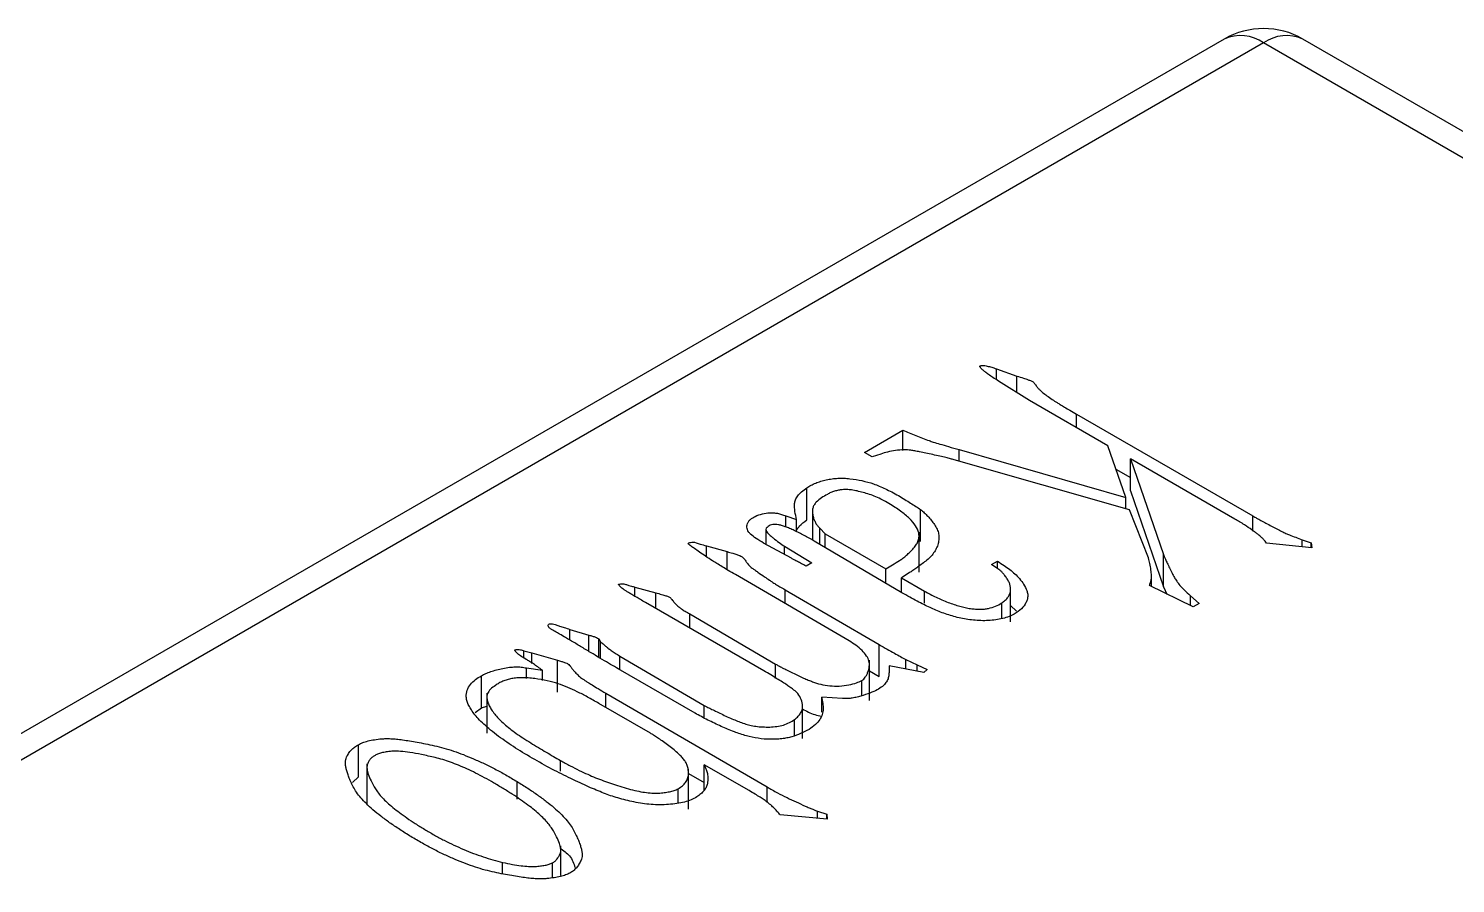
# Model space of a CAD drawing. Header units: millimetres. Extents: x 2 to 292, y 3 to 207.
# Drawn here: x 242.654 to 246.281, y 178.178 to 180.351 of the extents above; entities that cross this region are included whole.
import ezdxf

# ---------------------------------------------------------------- set-up
doc = ezdxf.new("R2010")
doc.units = ezdxf.units.MM

msp = doc.modelspace()

# ---------------------------------------------------------------- linework, layer by layer
at = {"color": 7, "linetype": 'Continuous', "lineweight": 25}
for p, q in [((245.69316028, 180.32462782), (237.69072156, 175.70491828)), ((245.79315157, 180.31472654), (237.79071285, 175.695017)), ((287.93671684, 155.98576417), (245.79315157, 180.31472654)), ((288.03670866, 155.99566575), (245.89314339, 180.32462812)), ((245.11454806, 179.4860046), (245.16630992, 179.46811488)), ((245.11454806, 179.45847646), (245.11454806, 179.4860046)), ((245.19848904, 179.40569894), (245.11914549, 179.45543486)), ((245.16630992, 179.42587026), (245.16630992, 179.46811488)), ((245.39719458, 179.29098867), (245.19848904, 179.40569894)), ((245.31784839, 179.37119747), (245.76616863, 179.11238771)), ((244.77877703, 179.27368883), (244.87651162, 179.3301098)), ((244.87651162, 179.27871255), (244.87651162, 179.3301098)), ((245.44333616, 179.15956995), (245.39719458, 179.29098867)), ((244.79835845, 179.26238471), (244.77877703, 179.27368883)), ((244.82032197, 179.26975741), (244.79835845, 179.26238471)), ((245.45253102, 179.12772238), (245.00642717, 179.25511115)), ((245.0191974, 179.28096253), (245.44333616, 179.15956995)), ((245.4547461, 179.25776489), (245.53868866, 179.0142901)), ((245.72019538, 179.10452428), (245.4547461, 179.25776489)), ((245.4547461, 179.17611094), (245.4547461, 179.25776489)), ((245.41800195, 179.23172611), (245.45474557, 179.21051447)), ((244.63251482, 179.10229295), (244.63251482, 179.18394689)), ((245.44333616, 179.13034841), (245.44333616, 179.15956995)), ((245.4547461, 179.17611094), (245.53868866, 178.93263616)), ((244.57853946, 179.1128801), (244.60612273, 179.10364061)), ((244.57853946, 179.08395635), (244.57853946, 179.1128801)), ((244.6463058, 179.12362126), (244.6463058, 179.05109318)), ((244.92112274, 179.04714888), (244.92112274, 179.12880283)), ((245.50054681, 179.00564109), (245.45253102, 179.12772238)), ((244.52821217, 179.07809929), (244.52821217, 179.04011448)), ((244.60612273, 179.0721392), (244.60612273, 179.10364061)), ((244.66486621, 179.08172049), (244.67848781, 179.06717291)), ((244.66486621, 179.04046325), (244.66486621, 179.08172049)), ((244.37694081, 179.03640715), (244.42989543, 179.02176074)), ((244.59352293, 179.00475636), (244.52235086, 179.04328746)), ((244.87395673, 178.91717576), (244.65107418, 179.04859554)), ((244.67848781, 179.03243132), (244.67848781, 179.06717291)), ((244.67848781, 179.06717291), (244.83258091, 178.97821687)), ((244.91741066, 178.96943659), (244.91741066, 179.0715044)), ((245.91549386, 179.03149186), (245.80073168, 179.04348424)), ((245.89148518, 179.05203578), (245.91447101, 179.04407411)), ((245.91447101, 179.04407411), (245.91549386, 179.03149186)), ((245.91447101, 179.03159917), (245.91447101, 179.04407411)), ((244.57513557, 179.03522665), (244.64528532, 178.99355063)), ((244.57513557, 179.01471088), (244.57513557, 179.03522665)), ((245.53868866, 178.93263616), (245.53868866, 179.0142901)), ((244.74012573, 178.79489739), (244.45066882, 178.96337352)), ((244.64528532, 178.99355063), (244.63030158, 178.9849007)), ((244.83258091, 178.94157259), (244.83258091, 178.97821687)), ((244.89234593, 178.96769909), (244.87276582, 178.95501861)), ((245.10160766, 178.98883196), (245.11659113, 178.99748173)), ((245.11761161, 178.97821687), (245.10160766, 178.98883196)), ((245.11659113, 178.97889359), (245.11659113, 178.99748173)), ((244.19526339, 178.93152701), (244.24821801, 178.9168806)), ((244.19526339, 178.90850263), (244.19526339, 178.93152701)), ((244.87276582, 178.95501861), (244.93133729, 178.92120602)), ((244.87276582, 178.91787821), (244.87276582, 178.95501861)), ((245.6144571, 178.88149532), (245.50293206, 178.9352615)), ((245.50807951, 178.93278005), (245.50807951, 178.95805784)), ((245.53868866, 178.93263616), (245.54723261, 178.91390429)), ((244.52303206, 178.71852313), (244.22182539, 178.89240604)), ((244.57700742, 178.92484272), (244.8158947, 178.78556012)), ((244.93133729, 178.89059161), (244.93133729, 178.92120602)), ((245.12782854, 178.85195826), (245.12782854, 178.89132438)), ((245.15019956, 178.84315182), (245.15019956, 178.92480577)), ((245.60764696, 178.90941057), (245.62944083, 178.89014524)), ((244.33437486, 178.86321174), (244.55282909, 178.73572459)), ((245.15019956, 178.88445102), (245.16537716, 178.87028103)), ((245.62944083, 178.89014524), (245.6144571, 178.88149532)), ((244.0299329, 178.82409107), (244.07811807, 178.80944557)), ((244.0299329, 178.79669585), (244.0299329, 178.82409107)), ((244.07811807, 178.76819897), (244.07811807, 178.80944557)), ((244.10348968, 178.80010693), (244.10808659, 178.79214511)), ((244.10348968, 178.75313952), (244.10348968, 178.80010693)), ((244.10808659, 178.75041091), (244.10808659, 178.79214511)), ((244.8158947, 178.70390617), (244.8158947, 178.78556012)), ((243.9129588, 178.76973365), (243.93356044, 178.76452457)), ((243.9129588, 178.75126566), (243.9129588, 178.76973365)), ((243.93356044, 178.76452457), (243.99809332, 178.74594659)), ((243.93356044, 178.73765011), (243.93356044, 178.76452457)), ((243.99809332, 178.66429265), (243.99809332, 178.74594659)), ((244.15644193, 178.75636674), (244.37132211, 178.63094284)), ((244.15644193, 178.7217672), (244.15644193, 178.75636674)), ((244.79112869, 178.64337786), (244.79112869, 178.74544566)), ((244.88383226, 178.74771651), (244.91260855, 178.73385674)), ((244.88383226, 178.72316937), (244.88383226, 178.74771651)), ((243.91993779, 178.72599377), (243.96012323, 178.72009505)), ((243.91993779, 178.69949741), (243.91993779, 178.72599377)), ((243.96012323, 178.69397802), (243.96012323, 178.72009505)), ((244.34816478, 178.61108779), (244.15286683, 178.7238309)), ((244.55282909, 178.69900822), (244.55282909, 178.73572459)), ((244.79112843, 178.71834608), (244.8158947, 178.70390617)), ((244.92980578, 178.71449257), (244.84126447, 178.73120346)), ((244.91260855, 178.73385674), (244.93780894, 178.72186452)), ((244.93780894, 178.72186452), (244.92980578, 178.71449257)), ((243.80483633, 178.62448432), (243.80483633, 178.70613827)), ((244.77230617, 178.65571182), (244.77230617, 178.69394942)), ((243.8187116, 178.66231883), (243.8187116, 178.56025102)), ((244.12102673, 178.66161067), (244.53120486, 178.42344366)), ((244.12102673, 178.6258315), (244.12102673, 178.66161067)), ((244.72292771, 178.6481446), (244.66997494, 178.6521741)), ((244.66997494, 178.61367642), (244.66997494, 178.6521741)), ((243.78883475, 178.6127529), (243.80483633, 178.62448432)), ((243.80483633, 178.62448432), (243.8187116, 178.62905153)), ((244.23476579, 178.56017137), (244.10383028, 178.63575883)), ((244.37132211, 178.60101558), (244.37132211, 178.63094284)), ((244.62128216, 178.54636417), (244.62128216, 178.62801812)), ((244.60118575, 178.5536987), (244.60118575, 178.5951637)), ((243.49222314, 178.44932313), (243.49222314, 178.53097707)), ((243.51405192, 178.48267126), (243.51405192, 178.38060345)), ((244.00609411, 178.46350885), (244.00609411, 178.49048064)), ((244.33144434, 178.45777902), (244.37149201, 178.43452586)), ((244.33144566, 178.36697688), (244.33144566, 178.46904469)), ((244.48523266, 178.41420371), (244.37149307, 178.47986418)), ((244.37149307, 178.41524825), (244.37149307, 178.47986418)), ((243.47746147, 178.43450944), (243.49222314, 178.44932313)), ((243.89575999, 178.39209754), (243.89575999, 178.43740166)), ((244.30491817, 178.38266245), (244.30491817, 178.41882307)), ((244.68410757, 178.34185879), (244.564577, 178.35247556)), ((244.65890691, 178.3617146), (244.68308472, 178.35444104)), ((244.65890691, 178.34409741), (244.65890691, 178.3617146)), ((244.68308472, 178.35444104), (244.68410757, 178.34185879)), ((244.68308472, 178.34195028), (244.68308472, 178.35444104)), ((244.0069385, 178.19864972), (244.0069385, 178.2734528)), ((243.85898265, 178.20415579), (243.85898265, 178.23176942)), ((243.98532309, 178.19314999), (243.98532309, 178.2303929))]:
    msp.add_line(p, q, dxfattribs=at)
at = {"color": 8, "linetype": 'Continuous', "lineweight": 25}
for p, q in [((245.31784839, 179.33679444), (245.31784839, 179.37119747)), ((245.0191974, 179.25146448), (245.0191974, 179.28096253)), ((245.76616863, 179.07410327), (245.76616863, 179.11238771)), ((244.37694081, 179.00984936), (244.37694081, 179.03640715)), ((245.89148518, 179.03400094), (245.89148518, 179.05203578)), ((244.42989543, 178.97646848), (244.42989543, 179.02176074)), ((244.24821801, 178.87716983), (244.24821801, 178.9168806)), ((244.57700742, 178.88983922), (244.57700742, 178.92484272)), ((245.60764696, 178.88477857), (245.60764696, 178.90941057)), ((244.33437486, 178.82743257), (244.33437486, 178.86321174)), ((244.91260855, 178.71773858), (244.91260855, 178.73385674)), ((244.53120486, 178.38402886), (244.53120486, 178.42344366))]:
    msp.add_line(p, q, dxfattribs=at)
at = {"color": 7, "linetype": 'Continuous', "lineweight": 25}
msp.add_arc((245.79315216, 180.15141815), 0.2, 60.00268827, 119.99731173, dxfattribs=at)
at = {"color": 8, "linetype": 'Continuous', "lineweight": 25}
for centre, radius, start, end in [((245.73456782, 180.23294734), 0.10059768, 54.38351567, 114.30634177), ((245.85173549, 180.23295067), 0.10059507, 65.6927625, 125.61766602)]:
    msp.add_arc(centre, radius, start, end, dxfattribs=at)
at = {"color": 7, "linetype": 'Continuous', "lineweight": 25}
for points, knots in [([(245.11914465, 179.4554354), (245.11451497, 179.45833498), (245.10590021, 179.46373041), (245.09450941, 179.47139037), (245.08574498, 179.47808361), (245.07913024, 179.48348983), (245.07492024, 179.48800748), (245.07243298, 179.49081177), (245.07101225, 179.49327489), (245.07263339, 179.49379423), (245.07317198, 179.49396677)], [0, 0, 0, 0, 0.2453496384, 0.4565385012, 0.6282084462, 0.766184554, 0.8711373681, 0.9386331181, 0.9796121631, 1, 1, 1, 1]), ([(245.07317198, 179.49396677), (245.07377582, 179.49422103), (245.07532426, 179.49487302), (245.0795231, 179.49521866), (245.08681685, 179.4942999), (245.09642072, 179.49199308), (245.10666247, 179.48945386), (245.11226888, 179.48700157), (245.11454739, 179.48600493)], [0, 0, 0, 0, 0.0488356309, 0.1252295882, 0.2693226933, 0.537173343, 0.8119016944, 1, 1, 1, 1]), ([(245.16630922, 179.46811537), (245.17177868, 179.46637157), (245.18130178, 179.46333537), (245.19325616, 179.45914958), (245.20099333, 179.45641073), (245.2067743, 179.45441633), (245.21002226, 179.45041279), (245.21435419, 179.44507347), (245.21847991, 179.438538), (245.22456933, 179.43230529), (245.23224201, 179.42546745), (245.24298949, 179.41764933), (245.25537624, 179.40894185), (245.26678786, 179.40155431), (245.27722579, 179.3949323), (245.28818029, 179.38853779), (245.30189322, 179.38033558), (245.31220748, 179.37442819), (245.31784878, 179.37119719)], [0, 0, 0, 0, 0.0814542049, 0.1418233188, 0.1816474497, 0.2007321095, 0.2276203903, 0.2779291932, 0.3356114057, 0.3835945115, 0.4391812934, 0.5193496903, 0.6086383452, 0.6935120517, 0.742710682, 0.8106978658, 0.8964625415, 1, 1, 1, 1]), ([(244.87651108, 179.33011017), (244.88174691, 179.32802482), (244.89267437, 179.3236726), (244.90902135, 179.31681832), (244.92567761, 179.30999275), (244.94058861, 179.30449706), (244.95541115, 179.29972281), (244.97189651, 179.29479788), (244.99367826, 179.28826388), (245.01009939, 179.28356576), (245.01919665, 179.28096302)], [0, 0, 0, 0, 0.1146100256, 0.2391973915, 0.364027953, 0.4826202935, 0.5577138601, 0.6697864204, 0.8170624834, 1, 1, 1, 1]), ([(245.00642646, 179.25511161), (245.00349035, 179.2559821), (244.99664168, 179.25801256), (244.98456854, 179.26095016), (244.96951643, 179.26450398), (244.95249678, 179.26838175), (244.9353786, 179.27222087), (244.91989398, 179.27510146), (244.90751705, 179.27773219), (244.89421503, 179.27980905), (244.87766896, 179.28077038), (244.85758327, 179.27878284), (244.83755614, 179.27562949), (244.82583396, 179.27163544), (244.82032225, 179.26975746)], [0, 0, 0, 0, 0.05013148, 0.1169351268, 0.1989205025, 0.2972364235, 0.3949302297, 0.4778265318, 0.5443625169, 0.595186311, 0.6869946425, 0.7940642465, 0.9031700474, 1, 1, 1, 1]), ([(244.60612363, 179.10364009), (244.60459652, 179.11037978), (244.60158137, 179.12368679), (244.60022819, 179.14041039), (244.60235664, 179.1539149), (244.60902975, 179.16399789), (244.61876587, 179.1743098), (244.62776955, 179.1806203), (244.63251535, 179.18394654)], [0, 0, 0, 0, 0.2391263273, 0.4721368005, 0.5882648671, 0.7129818241, 0.8487140133, 1, 1, 1, 1]), ([(244.63251535, 179.18394654), (244.63588262, 179.18613165), (244.64263071, 179.19051065), (244.6544315, 179.19606111), (244.66735556, 179.20079182), (244.68139714, 179.20434522), (244.69607245, 179.20694022), (244.71114189, 179.20834997), (244.72650802, 179.20841635), (244.74720752, 179.20691338), (244.77293336, 179.20256382), (244.79756835, 179.19557077), (244.81703815, 179.18821453), (244.83232558, 179.18117658), (244.84872461, 179.17320997), (244.86498722, 179.16402331), (244.88097034, 179.15463577), (244.89566952, 179.14549538), (244.90911808, 179.13705879), (244.91723841, 179.13147408), (244.9211216, 179.12880343)], [0, 0, 0, 0, 0.04319413938, 0.08656188062, 0.12945052592, 0.17348451032, 0.21701976822, 0.26019759664, 0.30332645517, 0.34774270462, 0.43793138317, 0.53068444984, 0.58108369518, 0.63633241522, 0.6975103347, 0.76399623778, 0.83047154521, 0.89218064244, 0.9484400936, 1, 1, 1, 1]), ([(244.68444745, 179.1673348), (244.67938049, 179.16454504), (244.66844284, 179.15852302), (244.65764595, 179.14903275), (244.64993227, 179.14007033), (244.6469101, 179.13193784), (244.64592163, 179.12300118), (244.64725157, 179.11350734), (244.65005443, 179.10418383), (244.65382361, 179.09560406), (244.6582778, 179.08806191), (244.66275732, 179.08375048), (244.66486649, 179.08172046)], [0, 0, 0, 0, 0.1283281857, 0.2770120055, 0.3586682409, 0.4454393032, 0.5395122149, 0.643021005, 0.7477832267, 0.840364303, 0.9248359644, 1, 1, 1, 1]), ([(244.77520092, 179.17195463), (244.77014145, 179.17333172), (244.76066288, 179.1759116), (244.74667527, 179.17854342), (244.73401069, 179.17973851), (244.72259533, 179.17946745), (244.71211425, 179.1778949), (244.70239101, 179.17530137), (244.69279697, 179.17192935), (244.68730772, 179.16890874), (244.68444745, 179.1673348)], [0, 0, 0, 0, 0.1694918482, 0.3175317568, 0.4445778163, 0.5565572779, 0.6613221425, 0.7707060997, 0.8805224062, 1, 1, 1, 1]), ([(244.83258163, 178.97821656), (244.83835794, 178.98163089), (244.85007957, 178.98855946), (244.86521204, 178.99727775), (244.87704067, 179.00530857), (244.88576543, 179.0126546), (244.89482544, 179.02102301), (244.90366678, 179.0302557), (244.91117529, 179.03998575), (244.91590245, 179.04992313), (244.91784714, 179.05964692), (244.91656878, 179.07241717), (244.90908279, 179.08823133), (244.89629882, 179.10344847), (244.88229868, 179.11537551), (244.87034454, 179.12497286), (244.85620759, 179.13455574), (244.8409379, 179.14423363), (244.82477752, 179.15323989), (244.80830996, 179.16105426), (244.79190133, 179.16728051), (244.78059536, 179.17044483), (244.77520092, 179.17195463)], [0, 0, 0, 0, 0.0591208937, 0.1199717163, 0.1528131899, 0.189519857, 0.2301740504, 0.2750349895, 0.3201193465, 0.3617662279, 0.4021928925, 0.4408022514, 0.5195502011, 0.60341156, 0.649112794, 0.6978995818, 0.7497598545, 0.804908036, 0.8600203643, 0.9102215547, 0.9571638041, 1, 1, 1, 1]), ([(244.52235119, 179.04328739), (244.51578352, 179.04723992), (244.50370277, 179.05451032), (244.49105907, 179.06419836), (244.48363305, 179.07176834), (244.48094874, 179.07770595), (244.47935651, 179.08382921), (244.48029986, 179.09009661), (244.48223141, 179.09626876), (244.48662148, 179.10200898), (244.49306833, 179.10706417), (244.50356778, 179.11275774), (244.51823536, 179.11816307), (244.53472522, 179.12083755), (244.54775464, 179.12046847), (244.55797318, 179.11934993), (244.56824401, 179.11651709), (244.57500557, 179.11412839), (244.57854002, 179.11287976)], [0, 0, 0, 0, 0.12794040373, 0.23533708156, 0.28296395878, 0.32999578657, 0.37788067274, 0.42699947124, 0.47627331306, 0.52394944249, 0.57221267824, 0.62205480997, 0.71770197343, 0.80464735944, 0.84756995794, 0.89293809792, 0.94403577852, 1, 1, 1, 1]), ([(244.9211216, 179.12880343), (244.92438363, 179.12614771), (244.93116211, 179.12062915), (244.94002865, 179.11141155), (244.94868545, 179.10126795), (244.95704977, 179.09037859), (244.96382669, 179.07879165), (244.96764678, 179.06670757), (244.96814743, 179.05437333), (244.96637443, 179.04195744), (244.96179216, 179.02981659), (244.95489396, 179.01833179), (244.94612126, 179.00754534), (244.93467744, 178.99792445), (244.92297534, 178.98909917), (244.91177438, 178.98118404), (244.90203213, 178.97399316), (244.89544614, 178.9697135), (244.89234611, 178.96769907)], [0, 0, 0, 0, 0.0542734553, 0.1127798616, 0.1756002219, 0.242919865, 0.3113661275, 0.3791236769, 0.4469341136, 0.5166089082, 0.5865063065, 0.6535725246, 0.7190884944, 0.7845770993, 0.8477625733, 0.9045273877, 0.9550611078, 1, 1, 1, 1]), ([(245.76616753, 179.11238828), (245.76926366, 179.11057103), (245.77590807, 179.10667113), (245.7871737, 179.10072945), (245.79962733, 179.09382499), (245.81320448, 179.08659111), (245.82656485, 179.07954925), (245.83890623, 179.07351604), (245.84914192, 179.06837025), (245.86106388, 179.06347225), (245.87482512, 179.05801868), (245.88589604, 179.05404291), (245.89148564, 179.05203558)], [0, 0, 0, 0, 0.0809323466, 0.1736833734, 0.2796720397, 0.3974745593, 0.5124021655, 0.6112666306, 0.6939982816, 0.761012016, 0.8793372286, 1, 1, 1, 1]), ([(244.53375923, 179.08565223), (244.53185009, 179.08421599), (244.52788353, 179.08123196), (244.52811955, 179.07602598), (244.53039879, 179.07147854), (244.53409398, 179.06708577), (244.53967516, 179.06199113), (244.54895144, 179.05447875), (244.5606019, 179.04530891), (244.57054087, 179.03841405), (244.57513464, 179.03522726)], [0, 0, 0, 0, 0.0887305437, 0.1843530638, 0.2459156495, 0.3277377605, 0.4283410301, 0.5490163693, 0.7915564721, 1, 1, 1, 1]), ([(244.65107469, 179.04859528), (244.64253367, 179.05343154), (244.62606303, 179.06275784), (244.60484222, 179.07339837), (244.58878684, 179.08064592), (244.57808935, 179.08484955), (244.56870641, 179.08801465), (244.56030418, 179.09017636), (244.55260786, 179.09104021), (244.54538537, 179.09073028), (244.53887912, 179.08878071), (244.53553145, 179.08673514), (244.53375923, 179.08565223)], [0, 0, 0, 0, 0.2460219931, 0.4744324571, 0.5776317997, 0.6650473424, 0.7403363063, 0.8010362096, 0.8532397134, 0.9001648271, 0.9471479806, 1, 1, 1, 1]), ([(244.60612378, 179.07550057), (244.60830119, 179.07945576), (244.6137802, 179.0894082), (244.62547041, 179.09744815), (244.63251482, 179.10229295)], [0, 0, 0, 0, 0.3974100887, 1, 1, 1, 1]), ([(245.80073217, 179.04348398), (245.79829416, 179.04644889), (245.79403598, 179.05162736), (245.78820798, 179.05773535), (245.78291408, 179.06215181), (245.77793807, 179.06621482), (245.77131978, 179.07113215), (245.76055193, 179.07940231), (245.7435645, 179.09078924), (245.72835282, 179.09972989), (245.72019485, 179.10452474)], [0, 0, 0, 0, 0.1276368203, 0.2229289167, 0.2706345491, 0.3363946939, 0.4164083478, 0.5127339561, 0.7386806418, 1, 1, 1, 1]), ([(244.45066787, 178.96337412), (244.44449957, 178.96689094), (244.43296135, 178.97346937), (244.41741841, 178.98297287), (244.40402988, 178.99097692), (244.39010623, 178.99984763), (244.3752233, 179.0094845), (244.3601434, 179.02004733), (244.34791687, 179.02858929), (244.33892814, 179.03501489), (244.33343825, 179.0389535), (244.33018158, 179.04201408), (244.33256237, 179.04442761), (244.33520637, 179.04482406), (244.33675779, 179.04505669)], [0, 0, 0, 0, 0.1368128846, 0.2559177156, 0.3572922578, 0.4409864589, 0.5831433268, 0.7103339373, 0.8147035715, 0.8873093073, 0.9333513575, 0.9583041472, 0.9755342992, 1, 1, 1, 1]), ([(244.33675779, 179.04505669), (244.33886696, 179.04551422), (244.34356941, 179.04653431), (244.3519374, 179.04395829), (244.36263667, 179.04046378), (244.37160096, 179.03792139), (244.37694131, 179.03640679)], [0, 0, 0, 0, 0.1465642399, 0.3267681847, 0.5989311456, 1, 1, 1, 1]), ([(244.42989503, 179.02176094), (244.43451085, 179.0204397), (244.44279092, 179.01806961), (244.45348613, 179.01465859), (244.46105304, 179.01197452), (244.46748509, 179.00910325), (244.47182318, 179.00409527), (244.47728846, 178.9979867), (244.48136764, 178.99144821), (244.48541425, 178.9866516), (244.48922634, 178.98293144), (244.49388083, 178.97941872), (244.50025532, 178.97471591), (244.51072855, 178.96751271), (244.52347969, 178.95893141), (244.53514311, 178.95055723), (244.54449535, 178.9442867), (244.55344888, 178.9388306), (244.56423791, 178.93208807), (244.57254167, 178.92737665), (244.5770076, 178.92484275)], [0, 0, 0, 0, 0.0680004467, 0.1219821313, 0.1610464192, 0.1855017794, 0.2278994224, 0.2861886625, 0.3436344214, 0.3861773754, 0.4080149762, 0.4423231975, 0.4871270778, 0.5445728366, 0.6572604332, 0.7455880623, 0.7901911399, 0.8463728979, 0.9173762198, 1, 1, 1, 1]), ([(244.63030185, 178.98490057), (244.62636942, 178.98695468), (244.61904222, 178.99078206), (244.60909067, 178.99624891), (244.60049235, 179.00064871), (244.59565854, 179.00349775), (244.59352371, 179.00475602)], [0, 0, 0, 0, 0.3158965647, 0.5886026384, 0.8183077615, 1, 1, 1, 1]), ([(245.50293138, 178.93526195), (245.50393257, 178.93804172), (245.50583213, 178.94331579), (245.50774302, 178.95007405), (245.50810357, 178.95583711), (245.50807729, 178.96127838), (245.50770648, 178.96789882), (245.50683797, 178.97810213), (245.50496418, 178.99086989), (245.50196547, 179.00089877), (245.50054761, 179.00564067)], [0, 0, 0, 0, 0.1202029634, 0.2280621813, 0.2891395676, 0.3640208614, 0.4583566, 0.5694304325, 0.7964160584, 1, 1, 1, 1]), ([(245.53868791, 179.01429057), (245.53931081, 179.01275047), (245.54091649, 179.00878048), (245.54389797, 179.00154219), (245.54869504, 178.99175085), (245.55423547, 178.98004186), (245.5601044, 178.96780862), (245.56611444, 178.95668026), (245.57200072, 178.94736768), (245.5791569, 178.93684547), (245.59064456, 178.92419224), (245.60168797, 178.9145912), (245.60764692, 178.90941055)], [0, 0, 0, 0, 0.0420080696, 0.108285973, 0.1975895696, 0.3122344224, 0.4307000813, 0.5347403028, 0.6217326357, 0.6939704131, 0.8348684182, 1, 1, 1, 1]), ([(245.11659062, 178.99748224), (245.12221626, 178.99371829), (245.13284502, 178.98660688), (245.14821276, 178.97619206), (245.16162657, 178.96519393), (245.1735121, 178.95278057), (245.18398029, 178.9384671), (245.19045892, 178.92527503), (245.1940975, 178.91402293), (245.19353946, 178.9053515), (245.19200978, 178.89669493), (245.18575768, 178.88561048), (245.17492456, 178.87245285), (245.16116266, 178.86415179), (245.15439037, 178.86006681)], [0, 0, 0, 0, 0.0952733439, 0.18000408, 0.262044863, 0.3525437268, 0.4513113635, 0.5590289964, 0.6149754303, 0.6696027759, 0.7246613967, 0.7810709596, 0.8922640705, 1, 1, 1, 1]), ([(245.12782838, 178.8913244), (245.1309034, 178.89363454), (245.13690525, 178.89814348), (245.14363628, 178.90557844), (245.14783465, 178.91330907), (245.15047561, 178.92121023), (245.15006727, 178.9293509), (245.14896779, 178.93768243), (245.14535044, 178.94616912), (245.1402782, 178.95456252), (245.13472593, 178.96237874), (245.12864868, 178.96893052), (245.123679, 178.97432325), (245.11945043, 178.97703691), (245.11761223, 178.97821656)], [0, 0, 0, 0, 0.0926569701, 0.1808483524, 0.2653077272, 0.3500372903, 0.4355850215, 0.5236158198, 0.6157308628, 0.7127264603, 0.8067014194, 0.8841563819, 0.949641521, 1, 1, 1, 1]), ([(244.22182609, 178.89240563), (244.21755269, 178.8948535), (244.20940431, 178.89952101), (244.19815065, 178.90626068), (244.18817044, 178.91222898), (244.17954236, 178.91734237), (244.17241771, 178.92182264), (244.16688971, 178.92563272), (244.16257509, 178.9286682), (244.15898034, 178.93148238), (244.15584705, 178.9341631), (244.15425303, 178.93636445), (244.15293078, 178.93837841), (244.15444334, 178.93867542), (244.15508058, 178.93880055)], [0, 0, 0, 0, 0.1682245507, 0.320764635, 0.4531202886, 0.5697775423, 0.6663305536, 0.7473582271, 0.8105215119, 0.8558832584, 0.9179214074, 0.961240817, 0.9836707571, 1, 1, 1, 1]), ([(244.15508058, 178.93880055), (244.15574908, 178.93901772), (244.15772834, 178.9396607), (244.16178657, 178.93983937), (244.16685321, 178.93973153), (244.1714726, 178.93875338), (244.1756538, 178.93720564), (244.18073347, 178.9357817), (244.18744635, 178.93383825), (244.19248493, 178.93234849), (244.1952641, 178.93152677)], [0, 0, 0, 0, 0.0522004148, 0.1545510986, 0.2715338729, 0.3995165917, 0.4849369169, 0.6119698436, 0.7859712262, 1, 1, 1, 1]), ([(244.24821782, 178.91688092), (244.25315405, 178.915541), (244.26176278, 178.91320421), (244.2729961, 178.91011915), (244.28018356, 178.90758309), (244.28550727, 178.90515904), (244.28753441, 178.90153256), (244.29142437, 178.89734859), (244.29549417, 178.89168497), (244.3006931, 178.88614286), (244.30704445, 178.880765), (244.31396056, 178.87557758), (244.32339604, 178.86965757), (244.33049095, 178.86549203), (244.33437402, 178.86321223)], [0, 0, 0, 0, 0.125215499, 0.2183739379, 0.2844780808, 0.3195094011, 0.3701676484, 0.4307318296, 0.5093881551, 0.61308578, 0.6806105886, 0.7678495311, 0.8729434919, 1, 1, 1, 1]), ([(245.15439037, 178.86006681), (245.14917216, 178.85792223), (245.13889113, 178.85369695), (245.1215216, 178.8493591), (245.10326581, 178.84678699), (245.08424772, 178.84595854), (245.06511782, 178.8466064), (245.04618551, 178.84833668), (245.02781988, 178.85144724), (245.00411743, 178.85714259), (244.97606817, 178.86615616), (244.94957065, 178.87701539), (244.92903365, 178.88730007), (244.91166342, 178.89600283), (244.89325164, 178.90616322), (244.8805781, 178.91339676), (244.87395704, 178.9171758)], [0, 0, 0, 0, 0.0588737704, 0.1159942214, 0.1730572167, 0.2312820276, 0.2909673794, 0.3492438101, 0.4074873971, 0.4668098329, 0.5854385757, 0.7023754364, 0.7654368743, 0.835819471, 0.9142268526, 1, 1, 1, 1]), ([(244.93133775, 178.92120586), (244.94098135, 178.91594641), (244.95983028, 178.90566653), (244.98546681, 178.89465667), (245.00600286, 178.88734183), (245.02049009, 178.88273702), (245.03458309, 178.87941174), (245.04782638, 178.87694727), (245.06044148, 178.87573048), (245.0722052, 178.87509611), (245.08332987, 178.87570533), (245.09686521, 178.87783235), (245.11288301, 178.88247439), (245.12275234, 178.88831858), (245.12782838, 178.8913244)], [0, 0, 0, 0, 0.1734919162, 0.3390992879, 0.4167951978, 0.489223175, 0.555145656, 0.6157505296, 0.6708151695, 0.7221907547, 0.7699272567, 0.81604191, 0.9053857715, 1, 1, 1, 1]), ([(244.15286708, 178.7238309), (244.14636976, 178.7275507), (244.13263331, 178.73541501), (244.1114911, 178.74817404), (244.08796403, 178.76205143), (244.06366643, 178.77666001), (244.04068717, 178.79065138), (244.02053258, 178.80228213), (244.00535259, 178.81147548), (243.99366873, 178.81789792), (243.98526016, 178.82262593), (243.97949093, 178.82642683), (243.97590215, 178.82966152), (243.97458993, 178.83303033), (243.97506553, 178.83583175), (243.97725064, 178.83884812), (243.98339432, 178.83840517), (243.9888069, 178.83716971), (243.99597723, 178.83494801), (244.00466293, 178.83227652), (244.01630227, 178.82846715), (244.02504889, 178.82565905), (244.02993273, 178.82409109)], [0, 0, 0, 0, 0.0834452217, 0.1764176531, 0.2789046974, 0.3901866613, 0.4963458416, 0.5834540169, 0.6500678209, 0.6969199794, 0.7305908583, 0.7570333196, 0.7767423666, 0.7905532552, 0.8103301476, 0.8224021989, 0.8353521698, 0.8589236035, 0.8781370924, 0.9087052921, 0.9490237961, 1, 1, 1, 1]), ([(244.07811891, 178.80944524), (244.08124356, 178.80856383), (244.08685512, 178.80698091), (244.09446638, 178.80477982), (244.099944, 178.80253458), (244.10245017, 178.80081859), (244.10348902, 178.80010728)], [0, 0, 0, 0, 0.3435292288, 0.6169443222, 0.8412170946, 1, 1, 1, 1]), ([(244.10808628, 178.79214544), (244.10866254, 178.79175625), (244.11019085, 178.79072405), (244.11280552, 178.78855396), (244.11620892, 178.78532323), (244.12107323, 178.78123127), (244.12696888, 178.77604498), (244.13526483, 178.77029574), (244.14514599, 178.76355394), (244.15249893, 178.75887559), (244.15644273, 178.75636632)], [0, 0, 0, 0, 0.0337754669, 0.0895766699, 0.1741536478, 0.2832992294, 0.4170446529, 0.5831867248, 0.7764393827, 1, 1, 1, 1]), ([(244.77230634, 178.69394944), (244.77385171, 178.69523684), (244.77715047, 178.69798494), (244.78101194, 178.70303012), (244.78473842, 178.70901929), (244.78859676, 178.71825113), (244.79139534, 178.72981365), (244.79117466, 178.74358747), (244.78445728, 178.75715411), (244.77284864, 178.77065222), (244.75777933, 178.78356172), (244.74583461, 178.79123171), (244.74012547, 178.79489768)], [0, 0, 0, 0, 0.042138959, 0.0899503616, 0.1480590805, 0.2136123926, 0.3455258346, 0.4621721203, 0.5819402595, 0.7221841972, 0.8672141207, 1, 1, 1, 1]), ([(244.81589525, 178.78555973), (244.82272456, 178.78157265), (244.83548119, 178.7741251), (244.85393632, 178.76400917), (244.86955113, 178.75525904), (244.87938726, 178.7500642), (244.88383265, 178.74771642)], [0, 0, 0, 0, 0.3085939614, 0.5764306836, 0.8085697906, 1, 1, 1, 1]), ([(243.96012237, 178.72009572), (243.95612733, 178.72302833), (243.94864581, 178.72852023), (243.93761806, 178.73599439), (243.9280387, 178.74245366), (243.9168408, 178.74903802), (243.90507092, 178.75591419), (243.89649046, 178.76277678), (243.89167107, 178.76742691), (243.88993327, 178.76974402), (243.88966826, 178.77185622), (243.89135775, 178.77227939), (243.89218497, 178.77248658)], [0, 0, 0, 0, 0.1655221539, 0.3099738661, 0.4356626914, 0.5425974154, 0.719525856, 0.863185242, 0.9185462669, 0.9571760679, 0.979032252, 1, 1, 1, 1]), ([(243.89218497, 178.77248658), (243.89258202, 178.77251993), (243.89433135, 178.77266685), (243.89827313, 178.77291947), (243.90519399, 178.77223788), (243.91003523, 178.77067676), (243.91295781, 178.76973434)], [0, 0, 0, 0, 0.0551456238, 0.2429648505, 0.5429894806, 1, 1, 1, 1]), ([(243.9980924, 178.74594712), (244.00149831, 178.74490093), (244.00755078, 178.74304178), (244.0156113, 178.74053503), (244.02114275, 178.7383237), (244.02605104, 178.73594403), (244.0298701, 178.73195084), (244.03426554, 178.7261871), (244.03961276, 178.71872996), (244.04753658, 178.71057653), (244.0564802, 178.70208569), (244.06630308, 178.69537015), (244.0763782, 178.68911132), (244.0875519, 178.6820008), (244.102927, 178.67259162), (244.11455104, 178.66553938), (244.12102674, 178.66161061)], [0, 0, 0, 0, 0.05960363564, 0.10591862253, 0.14117625101, 0.16352331727, 0.20412824083, 0.261001077, 0.33282258291, 0.41949658595, 0.51092438944, 0.59812862176, 0.65396533675, 0.73957800365, 0.85492004331, 1, 1, 1, 1]), ([(243.80483688, 178.70613793), (243.80850253, 178.70809418), (243.81595206, 178.71206977), (243.82896444, 178.717129), (243.84373223, 178.72134884), (243.85943135, 178.72518074), (243.87559585, 178.72783469), (243.89132946, 178.7290112), (243.90626491, 178.72851913), (243.91543942, 178.72682448), (243.91993884, 178.72599338)], [0, 0, 0, 0, 0.1188331309, 0.2414988593, 0.3721509172, 0.5110414912, 0.6472188896, 0.7711899249, 0.8877854117, 1, 1, 1, 1]), ([(244.60118582, 178.59516366), (244.6043714, 178.59775857), (244.6106078, 178.60283861), (244.61676881, 178.61129511), (244.62076991, 178.61986536), (244.62185738, 178.6313896), (244.61865577, 178.6452866), (244.61262196, 178.65758184), (244.60495352, 178.66541356), (244.5989562, 178.67031753), (244.59113458, 178.67622678), (244.58140247, 178.68300107), (244.56946305, 178.69060442), (244.55572403, 178.69912256), (244.54004999, 178.7085556), (244.52889235, 178.71509072), (244.52303227, 178.71852301)], [0, 0, 0, 0, 0.0653604729, 0.127955966, 0.1878948289, 0.2474521546, 0.364372523, 0.4758349882, 0.5075775173, 0.5493430354, 0.5994460081, 0.6608279388, 0.730640608, 0.8109038082, 0.9006852387, 1, 1, 1, 1]), ([(244.55282937, 178.73572451), (244.55532399, 178.73434693), (244.56095268, 178.73123863), (244.57048872, 178.7260481), (244.58265378, 178.72017874), (244.59611148, 178.71345618), (244.61001563, 178.70672847), (244.62328702, 178.70062234), (244.63530197, 178.69542073), (244.64948658, 178.68975493), (244.66742087, 178.6840716), (244.69062545, 178.68036136), (244.71508909, 178.67920161), (244.73794641, 178.68273105), (244.75769971, 178.68728381), (244.76788677, 178.6919326), (244.77230634, 178.69394944)], [0, 0, 0, 0, 0.0403230344, 0.0909822859, 0.1530340266, 0.2254396949, 0.2988579105, 0.3649094932, 0.4236431678, 0.4742069094, 0.566429584, 0.6608559699, 0.7538142923, 0.849014697, 0.93449624, 1, 1, 1, 1]), ([(244.84126536, 178.73120298), (244.84118867, 178.72737004), (244.84103987, 178.71993303), (244.84115111, 178.70908612), (244.83899569, 178.69859048), (244.8338078, 178.68841269), (244.82464561, 178.67865311), (244.81065187, 178.6697719), (244.79196253, 178.6616063), (244.77337393, 178.65560548), (244.7573478, 178.65105383), (244.74521415, 178.64911191), (244.73384895, 178.64777995), (244.7265132, 178.64802469), (244.72292828, 178.64814429)], [0, 0, 0, 0, 0.0940167732, 0.1824199914, 0.2658404758, 0.3522716269, 0.4410901767, 0.5355796228, 0.6443923266, 0.7714674275, 0.8369048036, 0.8963987986, 0.9493710558, 1, 1, 1, 1]), ([(243.84859606, 178.55211076), (243.84174882, 178.55741316), (243.82868155, 178.56753228), (243.81146043, 178.58259279), (243.79719257, 178.59659156), (243.78616179, 178.60970599), (243.77786004, 178.6217981), (243.77148538, 178.63288777), (243.76760397, 178.64310768), (243.76591865, 178.65520754), (243.76732209, 178.66921238), (243.77642364, 178.68399893), (243.7886835, 178.69655203), (243.7996619, 178.70306694), (243.80483688, 178.70613793)], [0, 0, 0, 0, 0.1151150708, 0.2196855832, 0.3139957146, 0.3976707902, 0.4731914782, 0.5402946464, 0.6009283647, 0.6547392309, 0.7514206003, 0.8423300305, 0.9256778534, 1, 1, 1, 1]), ([(243.84059341, 178.68156435), (243.83612037, 178.67850861), (243.82709727, 178.6723445), (243.82069803, 178.66253616), (243.81831186, 178.65371824), (243.81917208, 178.64586465), (243.82151463, 178.63695824), (243.82628767, 178.62720212), (243.83245461, 178.61666934), (243.84091844, 178.60584511), (243.85092742, 178.59466096), (243.86317749, 178.58336738), (243.87712124, 178.57179765), (243.89297979, 178.55989535), (243.9106794, 178.54768462), (243.93665558, 178.53165628), (243.9685057, 178.51249303), (243.99397931, 178.49757536), (244.00609505, 178.49048023)], [0, 0, 0, 0, 0.0515671421, 0.1040223616, 0.1332173785, 0.1667983917, 0.2054874499, 0.2498957212, 0.2979867337, 0.3495258768, 0.4036736335, 0.4610820428, 0.522118987, 0.5863477995, 0.6556907622, 0.7284393597, 0.8708405955, 1, 1, 1, 1]), ([(244.10382955, 178.63575921), (244.09405698, 178.64125774), (244.07599799, 178.65141862), (244.04986296, 178.66535989), (244.02509869, 178.67670998), (244.0000076, 178.68639691), (243.97185202, 178.69385838), (243.94610628, 178.69838037), (243.92460224, 178.70077743), (243.90915877, 178.70141534), (243.89502362, 178.70088752), (243.88208975, 178.69907435), (243.87030415, 178.69614783), (243.85914709, 178.69244057), (243.84927754, 178.68742105), (243.84352175, 178.68353927), (243.84059341, 178.68156435)], [0, 0, 0, 0, 0.13185180734, 0.24365251874, 0.3435929675, 0.4371305464, 0.53452331332, 0.64172176998, 0.69635859308, 0.74581926646, 0.79090383344, 0.83266460862, 0.87370638096, 0.91452040699, 0.95651095433, 1, 1, 1, 1]), ([(244.66997457, 178.65217436), (244.67098686, 178.64687202), (244.67292624, 178.63671372), (244.67407289, 178.62191961), (244.67212057, 178.60787217), (244.66544994, 178.59446349), (244.65425519, 178.58146925), (244.64341515, 178.57385213), (244.63779369, 178.56990202)], [0, 0, 0, 0, 0.1827406962, 0.3500973537, 0.506815129, 0.6631706436, 0.8253262392, 1, 1, 1, 1]), ([(244.63779369, 178.56990202), (244.63088828, 178.56620127), (244.61745532, 178.55900229), (244.5981085, 178.55188682), (244.58152937, 178.54791205), (244.56825024, 178.54568378), (244.55395929, 178.54469409), (244.53387592, 178.54440186), (244.50797785, 178.5465847), (244.47724264, 178.55341938), (244.44596196, 178.56401271), (244.41344867, 178.57773326), (244.37991353, 178.59342459), (244.35875245, 178.6051975), (244.34816582, 178.61108734)], [0, 0, 0, 0, 0.08333877713, 0.16211708973, 0.2013118495, 0.24203580707, 0.28410773494, 0.32833888282, 0.41972703492, 0.51353393734, 0.61818125847, 0.73991625816, 0.86988337338, 1, 1, 1, 1]), ([(244.37132243, 178.63094279), (244.37363752, 178.62965766), (244.37902404, 178.62666754), (244.3886363, 178.62172118), (244.40105069, 178.61586922), (244.41985308, 178.60661281), (244.44399238, 178.59583154), (244.46799729, 178.58607674), (244.48733322, 178.5802071), (244.50293325, 178.57737014), (244.51999418, 178.57600395), (244.53790711, 178.57560841), (244.55600348, 178.57693418), (244.5731098, 178.58070447), (244.58857333, 178.586814), (244.59689824, 178.59232522), (244.60118582, 178.59516366)], [0, 0, 0, 0, 0.0355379661, 0.0826864136, 0.1424320505, 0.2128725173, 0.3560858914, 0.4801059511, 0.5371221433, 0.5971049715, 0.6599897818, 0.7272156337, 0.7950721797, 0.8602726899, 0.9280361701, 1, 1, 1, 1]), ([(244.62128189, 178.62192107), (244.630959, 178.61642073), (244.645265, 178.60828941), (244.66393406, 178.60437339), (244.66997468, 178.60310632)], [0, 0, 0, 0, 0.6764371809, 1, 1, 1, 1]), ([(243.62571371, 178.29743022), (243.61615996, 178.30338715), (243.59768862, 178.31490437), (243.57214981, 178.3322265), (243.54933121, 178.34885036), (243.52947984, 178.36496933), (243.51273814, 178.38054319), (243.49850055, 178.39537049), (243.48725303, 178.40964754), (243.47929534, 178.42343446), (243.47301773, 178.43632169), (243.46804669, 178.44819715), (243.4643599, 178.45909962), (243.4612854, 178.46890759), (243.45977199, 178.47781689), (243.45918686, 178.48569265), (243.45964998, 178.49267362), (243.46253848, 178.50031681), (243.4669701, 178.50867805), (243.47404042, 178.51738844), (243.48183554, 178.52508686), (243.48882837, 178.52905255), (243.49222267, 178.53097748)], [0, 0, 0, 0, 0.091286539, 0.1764944331, 0.2557365819, 0.3297538254, 0.3987686753, 0.4617584717, 0.5203090334, 0.5748423725, 0.6250001269, 0.6708474419, 0.7121816603, 0.7499204632, 0.7828814077, 0.8127478203, 0.8385826922, 0.8611286295, 0.900518585, 0.9366247387, 0.9692378444, 1, 1, 1, 1]), ([(243.49222267, 178.53097748), (243.49580326, 178.53280024), (243.50322382, 178.53657781), (243.51714636, 178.54078715), (243.53341966, 178.54392272), (243.54871951, 178.54589943), (243.56281189, 178.54653994), (243.57537519, 178.54633211), (243.58959315, 178.5451624), (243.60547652, 178.54323912), (243.62307955, 178.54067475), (243.64247666, 178.53747582), (243.66333494, 178.53308503), (243.68612177, 178.52836781), (243.71002292, 178.52223701), (243.73466365, 178.51465856), (243.7599671, 178.50555459), (243.78581048, 178.4948502), (243.81259078, 178.48277004), (243.83990729, 178.46908091), (243.86793824, 178.45391414), (243.88630134, 178.44301548), (243.89576062, 178.4374013)], [0, 0, 0, 0, 0.03045307089, 0.06311216786, 0.0996288563, 0.14007860261, 0.16302602669, 0.18990546509, 0.22030653867, 0.25477265162, 0.29369757085, 0.3364420658, 0.38375426939, 0.43568689366, 0.49128317805, 0.55089625291, 0.61417210567, 0.68187695344, 0.75429576328, 0.83152839062, 0.91321608929, 1, 1, 1, 1]), ([(244.3554874, 178.40024606), (244.35106896, 178.39753795), (244.34218777, 178.39209457), (244.3254736, 178.38605465), (244.30664035, 178.38162522), (244.28587082, 178.37913586), (244.26403506, 178.37809684), (244.2418335, 178.37842246), (244.21972511, 178.38055768), (244.19093233, 178.3853582), (244.15703451, 178.39345312), (244.12531059, 178.40384667), (244.10140154, 178.41377457), (244.08152716, 178.42183075), (244.06084057, 178.43152083), (244.02970684, 178.44577973), (243.98907119, 178.4662509), (243.93989042, 178.49313524), (243.89171078, 178.52161536), (243.86271336, 178.54212547), (243.84859606, 178.55211076)], [0, 0, 0, 0, 0.0306661256, 0.0616397186, 0.0932471682, 0.1273777904, 0.1624677539, 0.1977185426, 0.2331418703, 0.2691799075, 0.3406500835, 0.4077839159, 0.4428215048, 0.4812602517, 0.5237163011, 0.5699810137, 0.6710507451, 0.7810996055, 0.8934290618, 1, 1, 1, 1]), ([(244.30491745, 178.41882368), (244.30878654, 178.42133364), (244.31644668, 178.42630293), (244.32476241, 178.43513988), (244.32964943, 178.44493081), (244.33174768, 178.45528969), (244.33127332, 178.46568284), (244.3292197, 178.47558071), (244.32586271, 178.48478002), (244.32000385, 178.49335792), (244.31244505, 178.5019142), (244.30277398, 178.51089408), (244.2913813, 178.52069217), (244.27819141, 178.53062461), (244.2650646, 178.54009712), (244.2531683, 178.5482484), (244.24368453, 178.55494622), (244.23747259, 178.55858553), (244.23476655, 178.56017089)], [0, 0, 0, 0, 0.0618481585, 0.1224486603, 0.1836552723, 0.2488184259, 0.3141216492, 0.3750109557, 0.4326502095, 0.4869930191, 0.5445815228, 0.6096941776, 0.6819632569, 0.7622486342, 0.8405193537, 0.9057721865, 0.958952485, 1, 1, 1, 1]), ([(243.53496024, 178.50374996), (243.53250958, 178.50239955), (243.5274133, 178.4995913), (243.5218635, 178.4939227), (243.51751209, 178.4871968), (243.51416957, 178.47889407), (243.51369804, 178.46823511), (243.51719122, 178.4546533), (243.52501416, 178.43796558), (243.53334926, 178.42189151), (243.54308018, 178.4076444), (243.55309604, 178.39599535), (243.5653988, 178.3838418), (243.57995017, 178.3711687), (243.5966455, 178.35792516), (243.61605728, 178.34437161), (243.63725644, 178.33001054), (243.660774, 178.31564507), (243.6849998, 178.30130799), (243.70983987, 178.28796639), (243.7346836, 178.27573315), (243.75960101, 178.26474522), (243.78426258, 178.25473915), (243.80907379, 178.24596496), (243.83385178, 178.23826399), (243.85070573, 178.23390853), (243.85898248, 178.23176962)], [0, 0, 0, 0, 0.0162502234, 0.0337932341, 0.0537050064, 0.0761327631, 0.1045987541, 0.1421203925, 0.1903465149, 0.2488237856, 0.2820908738, 0.3180529172, 0.3572707453, 0.3995241589, 0.4449299859, 0.493925559, 0.5462866844, 0.602406086, 0.6588802777, 0.7134534225, 0.7658445416, 0.8161732124, 0.8645046998, 0.911038258, 0.956312091, 1, 1, 1, 1]), ([(243.86000409, 178.41951174), (243.85206822, 178.42436609), (243.83669326, 178.43377089), (243.81321848, 178.44683917), (243.79070285, 178.45876708), (243.76874333, 178.46932304), (243.74742317, 178.47845787), (243.7270157, 178.48640369), (243.70717336, 178.49297131), (243.68253348, 178.49955852), (243.65455827, 178.50560203), (243.6252536, 178.51127288), (243.60126924, 178.51424841), (243.58204061, 178.51482036), (243.56691972, 178.51304405), (243.55420949, 178.51104838), (243.54339417, 178.50799441), (243.53770868, 178.50513314), (243.53496024, 178.50374996)], [0, 0, 0, 0, 0.0906361953, 0.1755985167, 0.2556064038, 0.33018356, 0.3995102752, 0.4636846456, 0.523070949, 0.5786083816, 0.676365998, 0.7571423095, 0.820671695, 0.8683021092, 0.9067089058, 0.941060989, 0.9715080694, 1, 1, 1, 1]), ([(244.00609505, 178.49048023), (244.01421014, 178.48605313), (244.02975353, 178.47757361), (244.05289523, 178.46602196), (244.07445112, 178.45590736), (244.10118659, 178.44432881), (244.13548424, 178.43176759), (244.17072903, 178.4207454), (244.19914035, 178.41336041), (244.21922719, 178.40980945), (244.23760694, 178.40758142), (244.25449756, 178.40767792), (244.26959687, 178.40896954), (244.28300564, 178.41119815), (244.29505159, 178.41430231), (244.30166075, 178.41733118), (244.30491745, 178.41882368)], [0, 0, 0, 0, 0.0964410425, 0.1847201253, 0.2642012469, 0.3363719141, 0.4733247339, 0.6145855612, 0.6824404352, 0.7419897486, 0.7958411452, 0.843889374, 0.8870180046, 0.92735891, 0.9642056145, 1, 1, 1, 1]), ([(244.3714927, 178.47986444), (244.37244152, 178.47733961), (244.37456102, 178.47169954), (244.3776937, 178.46425049), (244.37973844, 178.45699329), (244.38052649, 178.45028488), (244.38037471, 178.44250969), (244.37994973, 178.43395168), (244.37770505, 178.42498741), (244.37291753, 178.41618083), (244.36526615, 178.40790249), (244.35877873, 178.40282306), (244.3554874, 178.40024606)], [0, 0, 0, 0, 0.0928781018, 0.2074745671, 0.2754434432, 0.3569278145, 0.4487996884, 0.5549103423, 0.6645195196, 0.7732901305, 0.8849806012, 1, 1, 1, 1]), ([(243.98532221, 178.2303935), (243.98778209, 178.23194448), (243.9929122, 178.23517907), (243.99827786, 178.24141231), (244.00307932, 178.24844633), (244.0068676, 178.25692969), (244.00727172, 178.26772157), (244.0035427, 178.28131267), (243.99585239, 178.29811878), (243.98707286, 178.31421679), (243.9767749, 178.32841497), (243.96695528, 178.34013554), (243.95428542, 178.3520993), (243.94006187, 178.36481855), (243.92311507, 178.37777923), (243.90403739, 178.3912954), (243.88313521, 178.40544254), (243.8678566, 178.41473556), (243.86000409, 178.41951174)], [0, 0, 0, 0, 0.02887858661, 0.06022674064, 0.09514510087, 0.13329570233, 0.18033856692, 0.24285539266, 0.32255382791, 0.42003736484, 0.47535534917, 0.53478618124, 0.59943655216, 0.66863848704, 0.74358075013, 0.82327918538, 0.90917365546, 1, 1, 1, 1]), ([(243.89576062, 178.4374013), (243.90491443, 178.43167229), (243.92269648, 178.42054318), (243.94739287, 178.403716), (243.96952982, 178.38743839), (243.989101, 178.37173342), (244.00565155, 178.35643026), (244.01967564, 178.34172087), (244.03113367, 178.3275025), (244.039541, 178.31375253), (244.04580708, 178.30073962), (244.05133296, 178.28879701), (244.05569065, 178.27786215), (244.05863149, 178.26788244), (244.06030436, 178.25885282), (244.06115631, 178.25077701), (244.06057183, 178.24367843), (244.05799196, 178.23578157), (244.05344436, 178.22724499), (244.04678904, 178.21828573), (244.03951084, 178.21056852), (244.03313341, 178.2064833), (244.030103, 178.2045421)], [0, 0, 0, 0, 0.0882354246, 0.1714049119, 0.2496202726, 0.322498535, 0.390328412, 0.4537440973, 0.5125058174, 0.5676529578, 0.6186083084, 0.6653963268, 0.7076043159, 0.7455982797, 0.7799275988, 0.810382473, 0.8371327653, 0.8601262895, 0.9012007716, 0.9379276663, 0.9705046125, 1, 1, 1, 1]), ([(244.53120519, 178.42344351), (244.53998316, 178.41848201), (244.55646123, 178.40916823), (244.58117777, 178.39655507), (244.60464985, 178.38539498), (244.6237406, 178.37700091), (244.63766844, 178.37066131), (244.64654037, 178.36703884), (244.65329736, 178.36403651), (244.65725543, 178.36239829), (244.65890707, 178.36171469)], [0, 0, 0, 0, 0.2209963602, 0.4148560947, 0.5933290421, 0.7679748468, 0.8466110559, 0.91237905, 0.9634372178, 1, 1, 1, 1]), ([(244.56457795, 178.35247503), (244.56203397, 178.35514762), (244.55725268, 178.36017063), (244.55078046, 178.36798092), (244.5424541, 178.37609473), (244.53347855, 178.3836651), (244.52349932, 178.39092135), (244.51298404, 178.39771251), (244.49991583, 178.40557542), (244.49035158, 178.4111957), (244.48523251, 178.41420385)], [0, 0, 0, 0, 0.1182199681, 0.222189111, 0.335487748, 0.4834850565, 0.5775271246, 0.6945258218, 0.8365012251, 1, 1, 1, 1]), ([(244.030103, 178.2045421), (244.02649042, 178.20293655), (244.0189299, 178.19957642), (244.00536033, 178.19561945), (243.98931141, 178.19276873), (243.97443286, 178.1905154), (243.96054225, 178.1897556), (243.9481055, 178.18989722), (243.9339321, 178.19082703), (243.91815053, 178.19254711), (243.90059584, 178.1949429), (243.88135825, 178.19809321), (243.86034552, 178.20195557), (243.83767434, 178.20651803), (243.8136675, 178.21224025), (243.78895021, 178.21969207), (243.76352099, 178.22874766), (243.73712791, 178.23921061), (243.71026063, 178.25148668), (243.68267962, 178.26534678), (243.65399268, 178.28058729), (243.63532427, 178.29170618), (243.62571371, 178.29743022)], [0, 0, 0, 0, 0.0291798195, 0.0610684414, 0.0967302831, 0.1367033673, 0.1593632646, 0.1859218951, 0.2162928511, 0.2506852325, 0.2888043856, 0.3318784726, 0.3788191326, 0.4301344225, 0.4857372764, 0.5451241797, 0.6086373517, 0.6771541647, 0.750219271, 0.8281095618, 0.9115102725, 1, 1, 1, 1]), ([(244.00425664, 178.26826011), (244.01339972, 178.26194877), (244.03425577, 178.24755212), (244.0397829, 178.22895144), (244.04288699, 178.2185051)], [0, 0, 0, 0, 0.4383896519, 1, 1, 1, 1]), ([(243.85898248, 178.23176962), (243.86722522, 178.22999353), (243.88257682, 178.22668569), (243.90464048, 178.22311877), (243.92391526, 178.22137216), (243.94045116, 178.2211638), (243.95446499, 178.22241527), (243.9664137, 178.22440407), (243.97688974, 178.22682645), (243.98260809, 178.22924539), (243.98532221, 178.2303935)], [0, 0, 0, 0, 0.1996988508, 0.3719264425, 0.5191669807, 0.6415825703, 0.7458168836, 0.839622102, 0.9238794745, 1, 1, 1, 1])]:
    msp.add_open_spline(points, degree=3, knots=knots, dxfattribs=at)

doc.saveas('drawing.dxf')
